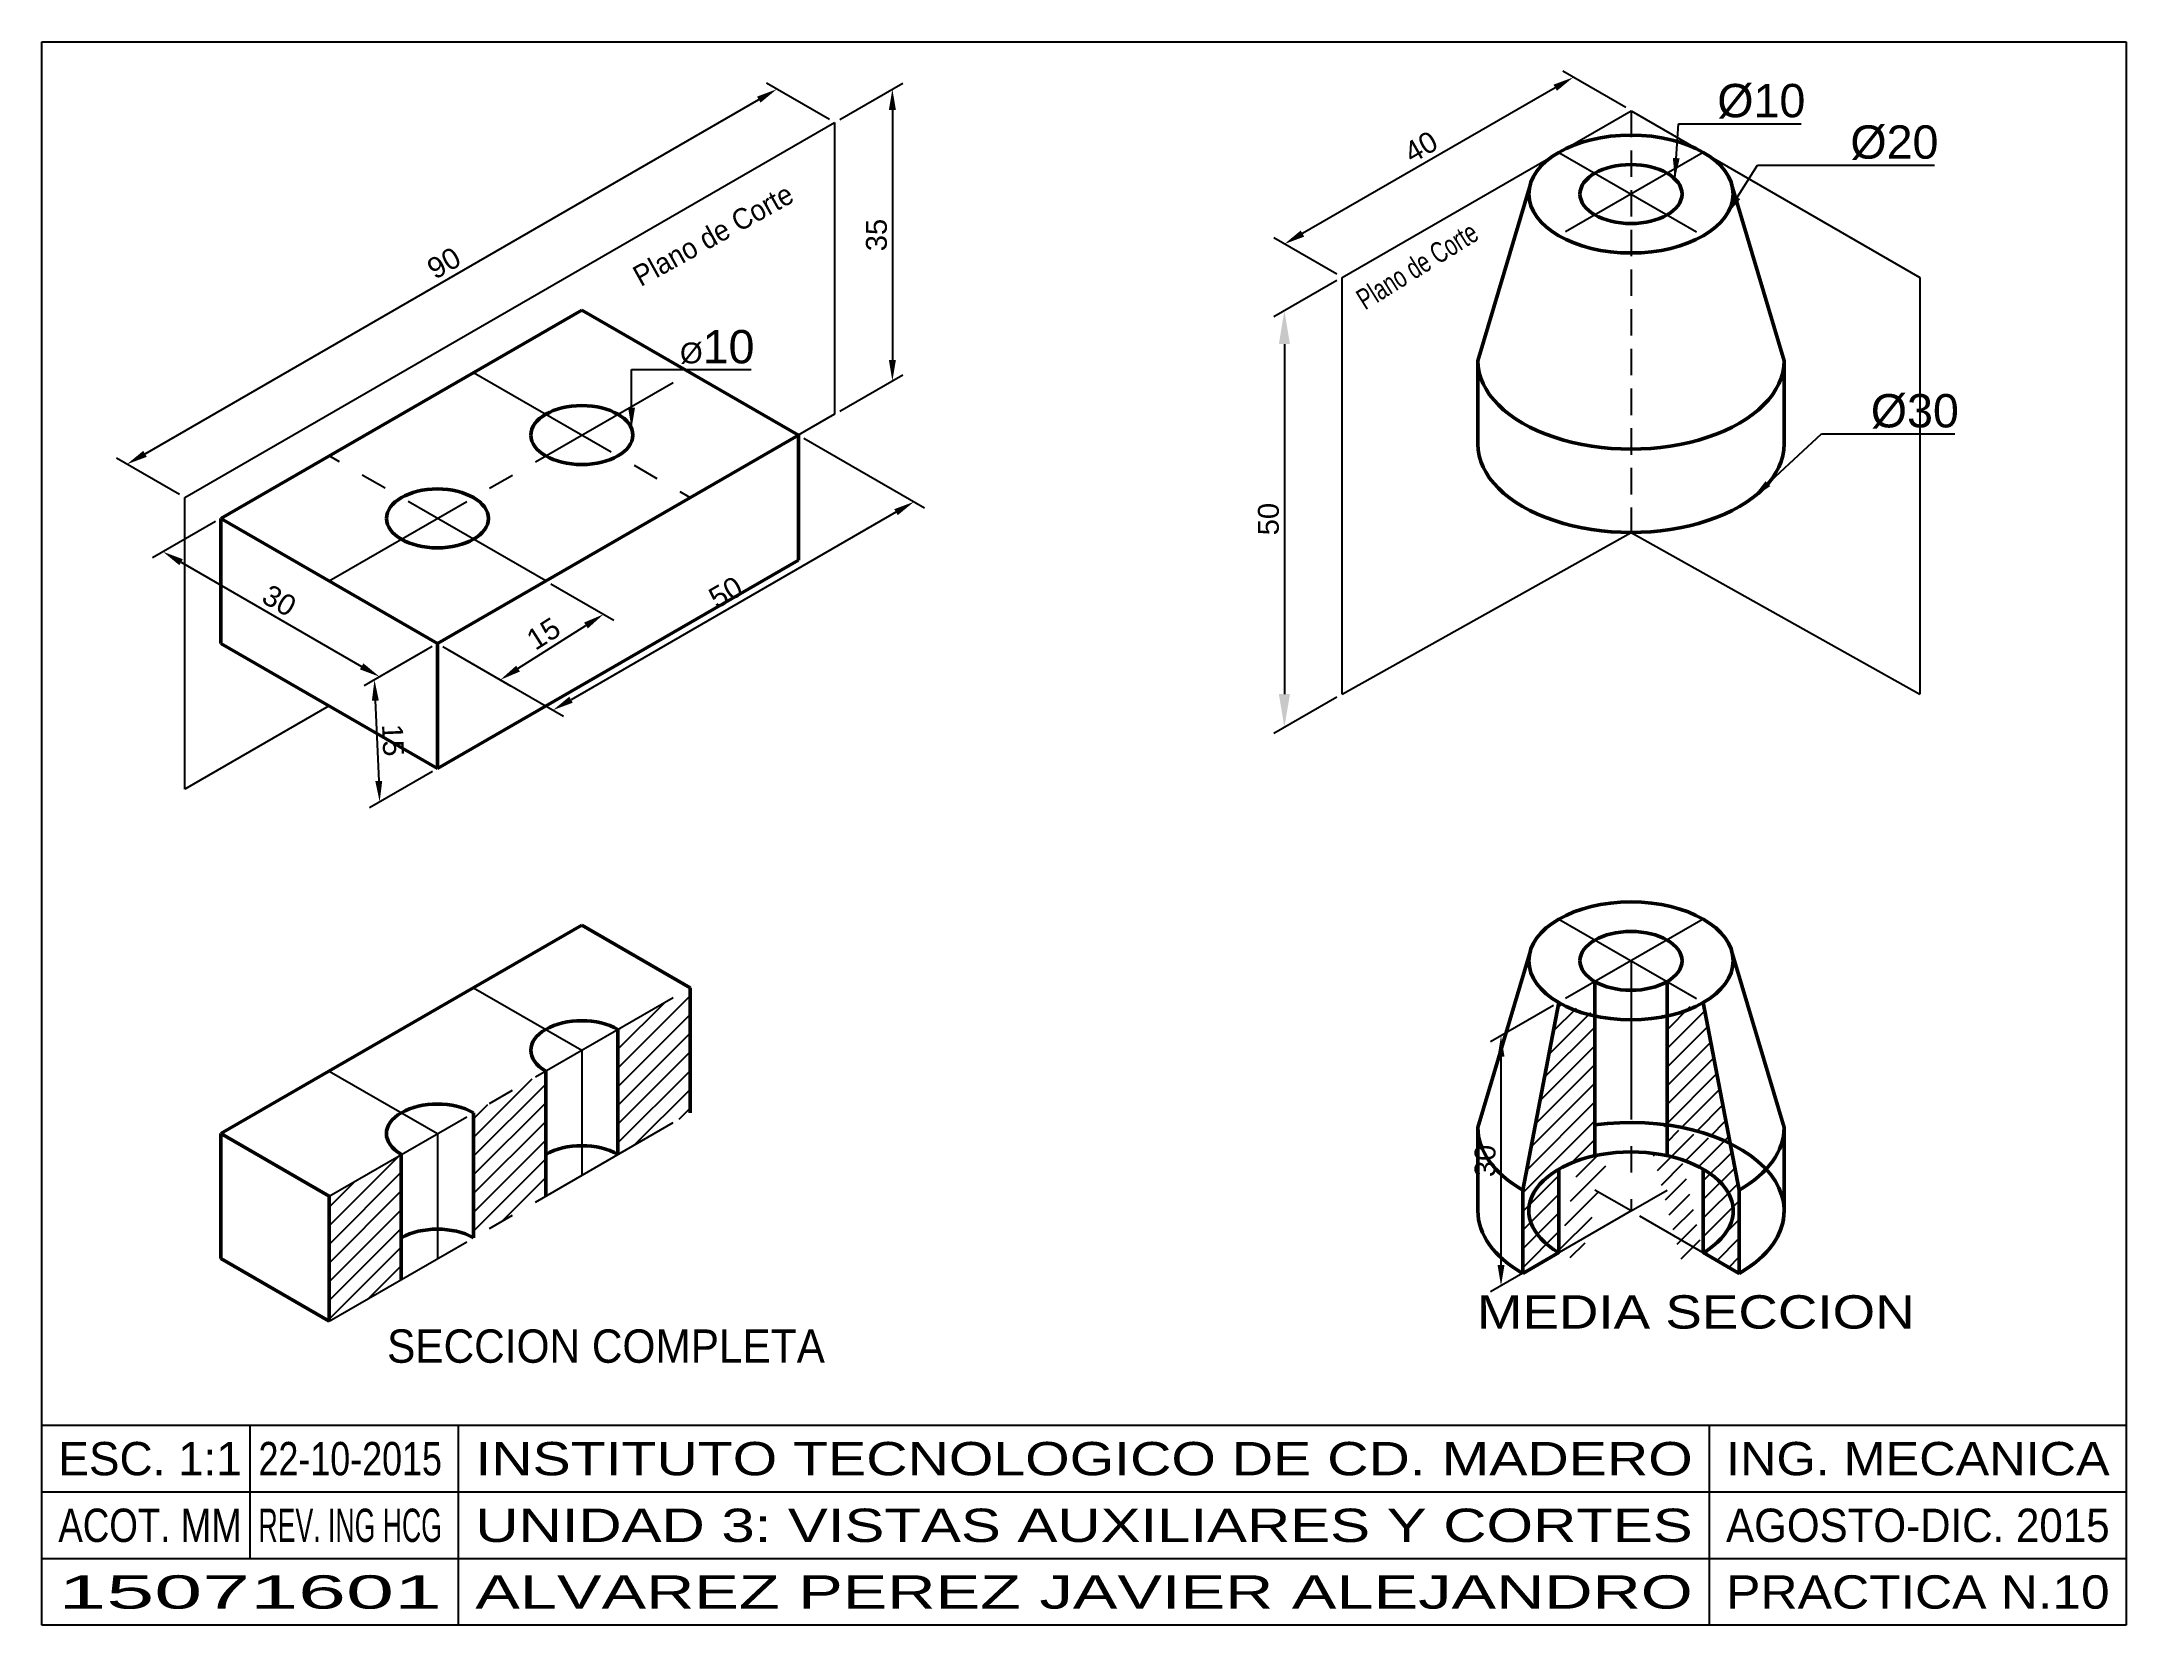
# Model space of a CAD drawing. Header units: millimetres. Extents: x 0 to 250, y 0 to 190.
import ezdxf
from ezdxf.enums import TextEntityAlignment as Align

# ---------------------------------------------------------------- set-up
doc = ezdxf.new("R2010")
doc.units = ezdxf.units.MM
doc.linetypes.add('CENTER2', pattern=[28.575, 19.05, -3.175, 3.175, -3.175])
doc.linetypes.add('HIDDEN2', pattern=[4.7625, 3.175, -1.5875])
doc.layers.get('0').update_dxf_attribs({"lineweight": 50})
for name, color, linetype in [('COTAS', 1, 'Continuous'), ('EJES', 4, 'CENTER2'), ('HATCH', 2, 'Continuous'), ('OCULTAS', 3, 'HIDDEN2'), ('PLANO DE CORTE', 7, 'Continuous'), ('recuadro', 5, 'Continuous'), ('TEXTOS', 6, 'Continuous')]:
    doc.layers.add(name, color=color, linetype=linetype)
doc.styles.get("Standard").update_dxf_attribs({"font": 'ARIAL.TTF'})
doc.dimstyles.new('ISO-25', dxfattribs={"dimtxt": 2.5, "dimasz": 2.5, "dimexe": 1.25, "dimexo": 0.625, "dimtad": 1, "dimdec": 0, "dimtxsty": 'Standard', "dimcen": 2.5, "dimadec": 0, "dimazin": 0, "dimtfac": 1, "dimtdec": 0, "dimtmove": 0, "dimatfit": 3, "dimfxl": 1, "dimarcsym": 0})

# ---------------------------------------------------------------- blocks, each defined once
blk = doc.blocks.new('*D1')
at = {"layer": 'COTAS', "color": 0, "lineweight": -2, "transparency": 16777216}
for p, q in [((94.47, 180.66), (86.91, 185.02)), ((12.39, 140.55), (86, 183.05)), ((16.53, 135.66), (8.97, 140.02))]:
    blk.add_line(p, q, dxfattribs=at)
at = {"layer": 'COTAS', "color": 0, "transparency": 16777216}
for points in [[(85.79, 183.41), (86.21, 182.69), (88.16, 184.3)], [(12.18, 140.91), (12.6, 140.19), (10.22, 139.3)]]:
    blk.add_solid(points, dxfattribs=at)
at = {"layer": 'Defpoints', "color": 0, "transparency": 16777216}
for p in [(88.16, 184.3), (95.09, 180.3), (17.15, 135.3)]:
    blk.add_point(p, dxfattribs=at)
at = {"layer": 'COTAS', "color": 0, "transparency": 16777216, "insert": (48.24, 163.44), "char_height": 2.5, "attachment_point": 5, "rotation": 30}
blk.add_mtext('90', dxfattribs=at)
blk = doc.blocks.new('*D2')
at = {"layer": 'COTAS', "color": 0, "lineweight": -2, "transparency": 16777216}
for p, q in [((20.86, 132.44), (13.3, 128.08)), ((16.72, 127.55), (38.37, 115.05)), ((46.84, 117.44), (39.28, 113.08))]:
    blk.add_line(p, q, dxfattribs=at)
at = {"layer": 'COTAS', "color": 0, "transparency": 16777216}
for points in [[(16.93, 127.91), (16.51, 127.19), (14.55, 128.8)], [(38.58, 115.41), (38.16, 114.69), (40.53, 113.8)]]:
    blk.add_solid(points, dxfattribs=at)
at = {"layer": 'Defpoints', "color": 0, "transparency": 16777216}
for p in [(21.48, 132.8), (47.46, 117.8), (40.53, 113.8)]:
    blk.add_point(p, dxfattribs=at)
at = {"layer": 'COTAS', "color": 0, "transparency": 16777216, "insert": (28.49, 122.94), "char_height": 2.5, "attachment_point": 5, "rotation": 330}
blk.add_mtext('30', dxfattribs=at)
blk = doc.blocks.new('*D3')
at = {"layer": 'COTAS', "color": 0, "lineweight": -2, "transparency": 16777216}
for p, q in [((91.39, 142.44), (105.87, 134.08)), ((102.45, 133.55), (63.48, 111.05)), ((48.09, 117.44), (62.57, 109.08))]:
    blk.add_line(p, q, dxfattribs=at)
at = {"layer": 'COTAS', "color": 0, "transparency": 16777216}
for points in [[(102.25, 133.91), (102.66, 133.19), (104.62, 134.8)], [(63.27, 111.41), (63.69, 110.69), (61.32, 109.8)]]:
    blk.add_solid(points, dxfattribs=at)
at = {"layer": 'Defpoints', "color": 0, "transparency": 16777216}
for p in [(90.76, 142.8), (47.46, 117.8), (61.32, 109.8)]:
    blk.add_point(p, dxfattribs=at)
at = {"layer": 'COTAS', "color": 0, "transparency": 16777216, "insert": (82.02, 123.94), "char_height": 2.5, "attachment_point": 5, "rotation": 30}
blk.add_mtext('50', dxfattribs=at)
blk = doc.blocks.new('*D4')
at = {"layer": 'COTAS', "color": 0, "lineweight": -2, "transparency": 16777216}
for p, q in [((61.06, 124.95), (68.6, 120.59)), ((57.12, 114.78), (65.27, 119.96)), ((48.7, 117.08), (56.24, 112.73))]:
    blk.add_line(p, q, dxfattribs=at)
at = {"layer": 'COTAS', "color": 0, "transparency": 16777216}
for points in [[(65.05, 120.31), (65.49, 119.6), (67.38, 121.3)], [(56.9, 115.13), (57.35, 114.43), (55.01, 113.44)]]:
    blk.add_solid(points, dxfattribs=at)
at = {"layer": 'Defpoints', "color": 0, "transparency": 16777216}
for p in [(60.45, 125.3), (67.38, 121.3), (48.09, 117.44)]:
    blk.add_point(p, dxfattribs=at)
at = {"layer": 'COTAS', "color": 0, "transparency": 16777216, "insert": (60.18, 118.97), "char_height": 2.5, "attachment_point": 5, "rotation": 32.4447}
blk.add_mtext('15', dxfattribs=at)
blk = doc.blocks.new('*D5')
at = {"layer": 'COTAS', "color": 0, "lineweight": -2, "transparency": 16777216}
for p, q in [((46.23, 117.08), (38.69, 112.73)), ((40.01, 110.94), (40.43, 101.3)), ((46.85, 102.45), (39.31, 98.09))]:
    blk.add_line(p, q, dxfattribs=at)
at = {"layer": 'COTAS', "color": 0, "transparency": 16777216}
for points in [[(40.43, 110.96), (39.6, 110.92), (39.91, 113.44)], [(40.84, 101.31), (40.01, 101.28), (40.53, 98.8)]]:
    blk.add_solid(points, dxfattribs=at)
at = {"layer": 'Defpoints', "color": 0, "transparency": 16777216}
for p in [(46.84, 117.44), (47.46, 102.8), (40.53, 98.8)]:
    blk.add_point(p, dxfattribs=at)
at = {"layer": 'COTAS', "color": 0, "transparency": 16777216, "insert": (42.12, 106.2), "char_height": 2.5, "attachment_point": 5, "rotation": 272.4447}
blk.add_mtext('15', dxfattribs=at)
blk = doc.blocks.new('*D6')
at = {"layer": 'COTAS', "color": 0, "lineweight": -2, "transparency": 16777216}
for p, q in [((95.72, 180.66), (103.27, 185.02)), ((102.02, 181.8), (102.02, 151.8)), ((95.72, 145.66), (103.27, 150.02))]:
    blk.add_line(p, q, dxfattribs=at)
at = {"layer": 'COTAS', "color": 0, "transparency": 16777216}
for points in [[(101.6, 181.8), (102.44, 181.8), (102.02, 184.3)], [(101.6, 151.8), (102.44, 151.8), (102.02, 149.3)]]:
    blk.add_solid(points, dxfattribs=at)
at = {"layer": 'Defpoints', "color": 0, "transparency": 16777216}
for p in [(95.09, 180.3), (102.02, 149.3), (95.09, 145.3)]:
    blk.add_point(p, dxfattribs=at)
at = {"layer": 'COTAS', "color": 0, "transparency": 16777216, "insert": (100.12, 166.8), "char_height": 2.5, "attachment_point": 5, "rotation": 90}
blk.add_mtext('35', dxfattribs=at)
blk = doc.blocks.new('*D7')
at = {"layer": 'COTAS', "color": 0, "lineweight": -2, "transparency": 16777216}
for p, q in [((189.98, 182.09), (182.42, 186.45)), ((181.51, 184.47), (151.2, 166.97)), ((155.34, 162.09), (147.78, 166.45))]:
    blk.add_line(p, q, dxfattribs=at)
at = {"layer": 'COTAS', "color": 0, "transparency": 16777216}
for points in [[(181.3, 184.84), (181.72, 184.11), (183.67, 185.72)], [(150.99, 167.34), (151.41, 166.61), (149.03, 165.72)]]:
    blk.add_solid(points, dxfattribs=at)
at = {"layer": 'Defpoints', "color": 0, "transparency": 16777216}
for p in [(190.6, 181.72), (149.03, 165.72), (155.96, 161.72)]:
    blk.add_point(p, dxfattribs=at)
at = {"layer": 'COTAS', "color": 0, "transparency": 16777216, "insert": (165.4, 177.37), "char_height": 2.5, "attachment_point": 5, "rotation": 30}
blk.add_mtext('40', dxfattribs=at)
blk = doc.blocks.new('*D8')
at = {"layer": 'COTAS', "color": 0, "lineweight": -2, "transparency": 16777216}
for p, q in [((155.34, 161.36), (147.78, 157)), ((149.03, 153.72), (149.03, 111.72)), ((155.34, 111.36), (147.78, 107))]:
    blk.add_line(p, q, dxfattribs=at)
at = {"layer": 'COTAS', "color": 0, "transparency": 16777216}
for points in [[(148.37, 153.72), (149.7, 153.72), (149.03, 157.72)], [(148.37, 111.72), (149.7, 111.72), (149.03, 107.72)]]:
    blk.add_solid(points, dxfattribs=at)
at = {"layer": 'Defpoints', "color": 0, "transparency": 16777216}
for p in [(155.96, 161.72), (155.96, 111.72), (149.03, 107.72)]:
    blk.add_point(p, dxfattribs=at)
at = {"layer": 'COTAS', "color": 0, "transparency": 16777216, "insert": (147.13, 132.72), "char_height": 2.5, "attachment_point": 5, "rotation": 90}
blk.add_mtext('50', dxfattribs=at)
blk = doc.blocks.new('*D9')
at = {"layer": 'COTAS', "color": 0, "lineweight": -2, "transparency": 16777216}
for p, q in [((181.32, 74.36), (173.76, 70)), ((175.01, 43.22), (175.01, 68.22)), ((181.32, 44.36), (173.76, 40))]:
    blk.add_line(p, q, dxfattribs=at)
at = {"layer": 'COTAS', "color": 0, "transparency": 16777216}
for points in [[(174.6, 68.22), (175.43, 68.22), (175.01, 70.72)], [(174.6, 43.22), (175.43, 43.22), (175.01, 40.72)]]:
    blk.add_solid(points, dxfattribs=at)
at = {"layer": 'Defpoints', "color": 0, "transparency": 16777216}
for p in [(181.94, 74.72), (175.01, 70.72), (181.94, 44.72)]:
    blk.add_point(p, dxfattribs=at)
at = {"layer": 'COTAS', "color": 0, "transparency": 16777216, "insert": (173.11, 55.72), "char_height": 2.5, "attachment_point": 5, "rotation": 90}
blk.add_mtext('30', dxfattribs=at)

msp = doc.modelspace()

# ---------------------------------------------------------------- hatches: boundary and pattern name
at = {"layer": 'HATCH'}
h = msp.add_hatch(dxfattribs=at)
h.set_pattern_fill('ANSI31', color=2, scale=0.5)
h.paths.add_polyline_path([(43.13, 56.5), (34.47, 51.5), (34.47, 36.5), (43.13, 41.5)])
h.paths.add_polyline_path([(60.45, 51.5), (60.45, 66.5), (51.79, 61.5), (51.79, 46.5)])
h.paths.add_polyline_path([(77.77, 76.5), (69.11, 71.5), (69.11, 56.5), (77.77, 61.5)])
edge = h.paths.add_edge_path()
edge.add_ellipse((190.6, 79.72), major_axis=(-12.25, 0), ratio=0.57735, start_angle=45, end_angle=69.2952, ccw=False)
edge.add_line((181.94, 74.72), (177.61, 52.22))
edge.add_line((177.61, 52.22), (177.61, 42.22))
edge.add_line((177.61, 42.22), (181.94, 44.72))
edge.add_ellipse((190.6, 49.72), major_axis=(-12.25, 0), ratio=0.57735, start_angle=315, end_angle=405, ccw=False)
edge.add_ellipse((190.6, 49.72), major_axis=(-12.25, 0), ratio=0.57735, start_angle=290.7048, end_angle=315, ccw=False)
edge.add_line((186.27, 56.34), (186.27, 73.11))
edge = h.paths.add_edge_path(flags=17)
edge.add_ellipse((190.6, 49.72), major_axis=(-12.25, 0), ratio=0.57735, start_angle=315, end_angle=405)
edge.add_line((181.94, 44.72), (181.94, 54.72))
edge = h.paths.add_edge_path()
edge.add_ellipse((190.6, 79.72), major_axis=(-12.25, 0), ratio=0.57735, start_angle=110.7048, end_angle=135, ccw=False)
edge.add_line((194.93, 73.11), (194.93, 60.03))
edge.add_ellipse((190.6, 49.72), major_axis=(-18.37, 0), ratio=0.57735, start_angle=229.5534, end_angle=256.367, ccw=False)
edge.add_line((202.52, 57.8), (199.26, 74.72))
edge = h.paths.add_edge_path()
edge.add_ellipse((190.6, 49.72), major_axis=(-18.37, 0), ratio=0.57735, start_angle=229.5534, end_angle=256.367)
edge.add_line((194.93, 60.03), (194.93, 56.34))
edge.add_ellipse((190.6, 49.72), major_axis=(-12.25, 0), ratio=0.57735, start_angle=225, end_angle=249.2952, ccw=False)
edge.add_ellipse((190.6, 49.72), major_axis=(-12.25, 0), ratio=0.57735, start_angle=135, end_angle=225, ccw=False)
edge.add_line((199.26, 44.72), (203.59, 42.22))
edge.add_line((203.59, 42.22), (203.59, 52.22))
edge.add_line((203.59, 52.22), (202.52, 57.8))
edge = h.paths.add_edge_path(flags=17)
edge.add_ellipse((190.6, 49.72), major_axis=(-12.25, 0), ratio=0.57735, start_angle=135, end_angle=225)
edge.add_line((199.26, 54.72), (199.26, 44.72))

# ---------------------------------------------------------------- linework, layer by layer
for p, q in [((172.23, 151.72), (178.53, 172.92)), ((208.97, 151.72), (202.67, 172.92)), ((21.48, 132.8), (64.78, 157.8)), ((64.78, 157.8), (90.76, 142.8)), ((172.23, 151.72), (172.23, 141.72)), ((208.97, 151.72), (208.97, 141.72)), ((47.46, 117.8), (90.76, 142.8)), ((90.76, 127.8), (90.76, 142.8)), ((21.48, 132.8), (21.48, 117.8)), ((21.48, 132.8), (47.46, 117.8)), ((47.46, 102.8), (90.76, 127.8)), ((21.48, 117.8), (47.46, 102.8)), ((47.46, 102.8), (47.46, 117.8)), ((64.78, 84), (21.48, 59)), ((77.77, 76.5), (64.78, 84)), ((172.23, 59.72), (178.53, 80.92)), ((208.97, 59.72), (202.67, 80.92)), ((77.77, 61.5), (77.77, 76.5)), ((186.27, 77.22), (186.27, 56.34)), ((194.93, 77.22), (194.93, 56.34)), ((177.61, 52.22), (181.94, 74.72)), ((203.59, 52.22), (199.26, 74.72)), ((69.11, 71.5), (69.11, 56.5)), ((60.45, 66.5), (60.45, 51.5)), ((51.79, 61.5), (51.79, 46.5)), ((21.48, 59), (34.47, 51.5)), ((21.48, 59), (21.48, 44)), ((172.23, 59.72), (172.23, 49.72)), ((208.97, 59.72), (208.97, 49.72)), ((43.13, 56.5), (43.13, 41.5)), ((181.94, 54.72), (181.94, 44.72)), ((199.26, 54.72), (199.26, 44.72)), ((34.47, 51.5), (34.47, 36.5)), ((177.61, 52.22), (177.61, 42.22)), ((203.59, 42.22), (203.59, 52.22)), ((21.48, 44), (34.47, 36.5)), ((177.61, 42.22), (181.94, 44.72)), ((199.26, 44.72), (203.59, 42.22))]:
    msp.add_line(p, q)
for centre, major_axis in [((190.6, 171.72), (-12.25, 0)), ((190.6, 171.72), (-6.12, 0)), ((64.78, 142.8), (-6.12, 0)), ((47.46, 132.8), (-6.12, 0)), ((190.6, 79.72), (-12.25, 0)), ((190.6, 79.72), (-12.25, 0)), ((190.6, 79.72), (-6.12, 0))]:
    msp.add_ellipse(centre, major_axis=major_axis, ratio=0.57735)
for centre, major_axis, start_param, end_param in [((190.6, 151.72), (-18.37, 0), 0, 3.141593), ((190.6, 141.72), (-18.37, 0), 6.283185, 9.424778), ((64.78, 69), (-6.12, 0), 3.926991, 7.068583), ((47.46, 59), (-6.12, 0), 3.926991, 7.068583), ((190.6, 49.72), (-18.37, 0), 2.356194, 4.95033), ((64.78, 54), (-6.12, 0), 3.926991, 5.497787), ((190.6, 59.72), (-18.37, 0), 0, 0.785398), ((190.6, 59.72), (-18.37, 0), 2.356194, 3.141593), ((190.6, 49.72), (-12.25, 0), 2.356194, 7.068583), ((47.46, 44), (-6.12, 0), 3.926991, 5.497787), ((190.6, 49.72), (-18.37, 0), 6.283185, 7.068583), ((190.6, 49.72), (-18.37, 0), 6.283185, 7.068583), ((190.6, 49.72), (-18.37, 0), 8.63938, 9.424778)]:
    msp.add_ellipse(centre, major_axis=major_axis, ratio=0.57735, start_param=start_param, end_param=end_param)
at = {"layer": 'EJES'}
for p, q in [((181.94, 176.72), (199.26, 166.72)), ((199.26, 176.72), (181.94, 166.72)), ((34.47, 125.3), (77.77, 150.3)), ((51.79, 150.3), (77.77, 135.3)), ((60.45, 125.3), (34.47, 140.3)), ((181.94, 84.72), (199.26, 74.72)), ((199.26, 84.72), (181.94, 74.72)), ((190.6, 79.72), (190.6, 49.72)), ((34.47, 51.5), (77.77, 76.5)), ((51.79, 76.5), (64.78, 69)), ((64.78, 69), (64.78, 54)), ((34.47, 66.5), (47.46, 59)), ((34.47, 36.5), (77.77, 61.5)), ((47.46, 59), (47.46, 44)), ((190.6, 49.72), (186.27, 52.22)), ((190.6, 49.72), (194.93, 52.22)), ((190.6, 49.72), (177.61, 42.22)), ((191.62, 49.13), (203.59, 42.22))]:
    msp.add_line(p, q, dxfattribs=at)
at = {"layer": 'OCULTAS'}
msp.add_line((190.6, 181.72), (190.6, 131.12), dxfattribs=at)
at = {"layer": 'PLANO DE CORTE'}
for p, q in [((17.15, 135.3), (95.09, 180.3)), ((95.09, 180.3), (95.09, 145.3)), ((155.96, 161.72), (190.6, 181.72)), ((190.6, 181.72), (225.24, 161.72)), ((155.96, 111.72), (155.96, 161.72)), ((225.24, 161.72), (225.24, 111.72)), ((95.09, 145.3), (47.46, 117.8)), ((17.15, 100.3), (17.15, 135.3)), ((155.96, 111.72), (190.6, 131.12)), ((190.6, 131.12), (225.24, 111.72)), ((34.47, 110.3), (17.15, 100.3))]:
    msp.add_line(p, q, dxfattribs=at)
at = {"layer": 'recuadro'}
for p, q in [((0, 0), (0, 190)), ((0, 190), (250, 190)), ((250, 190), (250, 0)), ((0, 24), (250, 24)), ((25, 8), (25, 24)), ((50, 0), (50, 24)), ((200, 0), (200, 24)), ((0, 16), (250, 16)), ((0, 8), (250, 8)), ((250, 0), (0, 0)), ((50, 0), (50, 0)), ((50, 0), (50, 0))]:
    msp.add_line(p, q, dxfattribs=at)

# ---------------------------------------------------------------- texts
at = {"layer": 'COTAS', "attachment_point": 7}
for s, insert, char_height in [('%%C10', (200.95, 180.78), 4), ('%%C20', (216.91, 175.81), 4), ('%%C{\\H1.6x;10}', (76.55, 151.31), 2.5), ('%%C30', (219.36, 143.57), 4)]:
    msp.add_mtext(s, dxfattribs=dict(at, insert=insert, char_height=char_height))
at = {"layer": 'TEXTOS'}
for rotation, width, p, p2 in [(29.1383, 0.913232, (71.84, 160.55), (90.43, 170.91)), (31.9745, 0.699774, (158.71, 157.74), (172.54, 166.38))]:
    msp.add_text('Plano de Corte', height=2.5, rotation=rotation, dxfattribs=dict(at, width=width)).set_placement(p, p2, align=Align.FIT)
for s, width, p, p2 in [('MEDIA SECCION', 1.174483, (172.11, 35.6), (224.62, 35.6)), ('SECCION COMPLETA', 0.909116, (41.42, 31.5), (93.93, 31.5)), ('ESC. 1:1', 0.983773, (2, 18), (24, 18)), ('22-10-2015', 0.769664, (26, 18), (48, 18)), ('INSTITUTO TECNOLOGICO DE CD. MADERO', 1.227862, (52, 18), (198, 18)), ('ING. MECANICA', 1.08126, (202, 18), (248, 18)), ('ACOT. MM', 0.787479, (2, 10), (24, 10)), ('REV. ING HCG', 0.571439, (26, 10), (48, 10)), ('UNIDAD 3: VISTAS AUXILIARES Y CORTES', 1.284637, (52, 10), (198, 10)), ('AGOSTO-DIC. 2015', 0.903241, (202, 10), (248, 10)), ('15071601', 1.850198, (2, 2), (48, 2)), ('ALVAREZ PEREZ JAVIER ALEJANDRO', 1.433443, (52, 2), (198, 2)), ('PRACTICA N.10', 1.105508, (202, 2), (248, 2))]:
    msp.add_text(s, height=4, dxfattribs=dict(at, width=width)).set_placement(p, p2, align=Align.FIT)

# ---------------------------------------------------------------- dimensions: what is measured, and where the dimension line sits
at = {"layer": 'COTAS'}
for p1, p2, distance, picture, middle in [((17.15, 135.3), (95.09, 180.3), 6.93, '*D1', (48.24, 163.44)), ((95.09, 180.3), (95.09, 145.3), 6.93, '*D6', (100.12, 166.8)), ((190.6, 181.72), (155.96, 161.72), -6.93, '*D7', (165.4, 177.37)), ((90.76, 142.8), (47.46, 117.8), 13.86, '*D3', (82.02, 123.94)), ((21.48, 132.8), (47.46, 117.8), -6.93, '*D2', (28.49, 122.94)), ((48.09, 117.44), (60.45, 125.3), -7.09, '*D4', (60.18, 118.97)), ((46.84, 117.44), (47.46, 102.8), -7.09, '*D5', (42.12, 106.2)), ((181.94, 44.72), (181.94, 74.72), 6.93, '*D9', (173.11, 55.72))]:
    dim = msp.add_aligned_dim(p1=p1, p2=p2, distance=distance, dimstyle='ISO-25', dxfattribs=at)
    dim.commit()
    dim.dimension.update_dxf_attribs({"geometry": picture, "text_midpoint": middle})
dim = msp.add_aligned_dim(p1=(155.96, 161.72), p2=(155.96, 111.72), distance=-6.93, dimstyle='ISO-25', override={"dimasz": 4}, dxfattribs=at)
dim.commit()
dim.dimension.update_dxf_attribs({"geometry": '*D8', "text_midpoint": (147.13, 132.72)})

# ---------------------------------------------------------------- leaders
at = {"layer": 'COTAS', "annotation_type": 0, "has_hookline": 1, "hookline_direction": 0}
for points, text_width in [([(195.86, 173.54), (196.3, 180.15), (200.32, 180.15)], 10.07), ([(202.03, 169.21), (205.77, 175.18), (216.29, 175.18)], 10.07), ([(70.74, 143.59), (70.74, 150.68), (75.92, 150.68)], 8.52), ([(205.18, 135.27), (213.46, 142.94), (218.74, 142.94)], 10.07)]:
    msp.add_leader(points, dimstyle='ISO-25', dxfattribs=dict(at, text_width=text_width))

doc.saveas('drawing.dxf')
